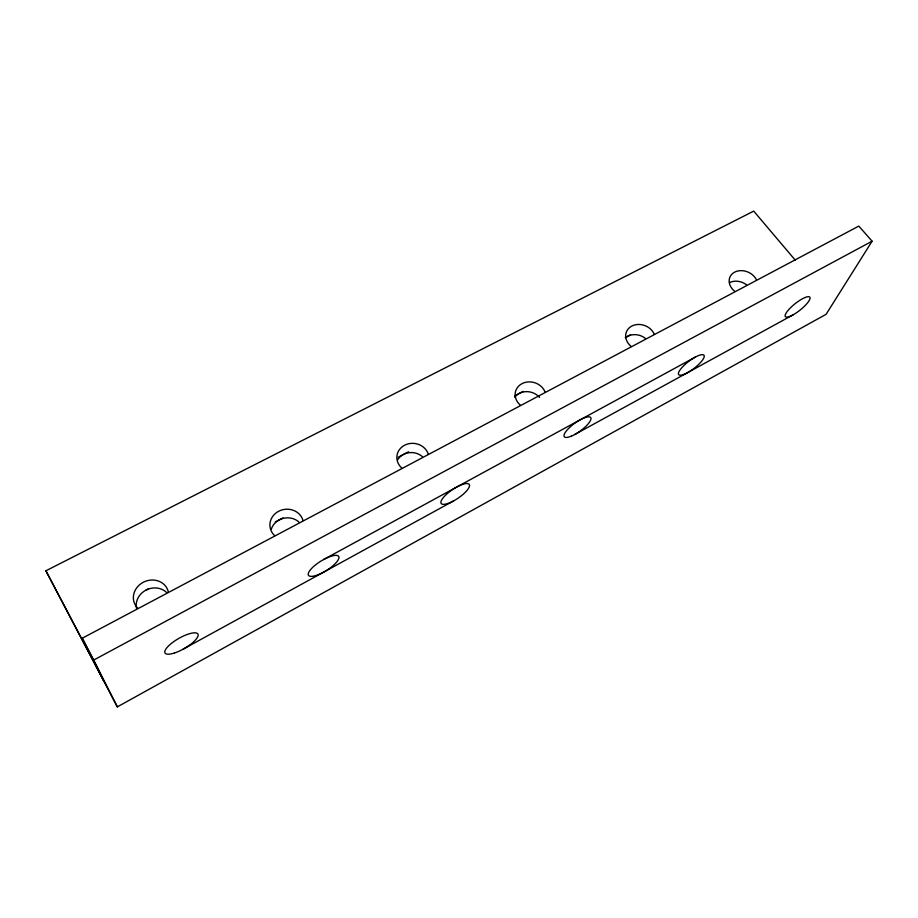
<?xml version="1.0" encoding="UTF-8"?>
<svg xmlns="http://www.w3.org/2000/svg" width="918" height="918" viewBox="0 0 918 918"><rect width="100%" height="100%" fill="white"/><g stroke="black" fill="none" stroke-linecap="round" stroke-linejoin="round"><path stroke-width="1.38" d="M45.9 570.789L103.516 680.353L82.253 638.228L858.8 226.092L872.1 241.204L826.108 314.3L117.32 706.883L45.9 570.789L753.712 211.117L795.367 260.276M183.221 649.118L453.813 500.803M574.806 434.478L792.888 314.943M323.675 559.498L695.178 357.182M117.32 706.883L93.728 660.042L872.1 241.204M145.905 590.159L148.441 588.817M275.251 521.998L283.065 517.89M398.263 457.187L408.51 451.794M514.929 395.715L523.122 391.401M625.25 337.583L630.517 334.806M82.253 638.228L93.728 660.042M136.495 608.462A17.671 15.95 -23.6 0 1 145.859 590.182A17.671 15.95 -23.6 0 1 166.606 592.5M137.723 608.175A17.935 16.157 -23 0 1 143.162 582.322A17.935 16.157 -23 0 1 168.338 591.926M271.326 529.147A16.593 15.227 -8.1 0 1 299.119 522.204M274.574 535.561A16.834 15.399 -7.6 0 1 278.556 511.315A16.834 15.399 -7.6 0 1 303.009 520.483M397.769 459.677A15.858 14.344 7.1 0 1 422.521 456.739M401.786 468.065A16.076 14.493 7.2 0 1 404.494 445.276A16.076 14.493 7.2 0 1 428.258 454.02M514.791 397.299A15.319 13.403 16 0 1 539.543 397.437M520.357 405.159A15.537 13.529 16 0 1 521.94 383.678A15.537 13.529 16 0 1 545.062 392.055M625.869 337.503A14.883 12.496 20.7 0 1 645.492 338.455M631.114 346.396A15.078 12.611 20.6 0 1 631.722 326.108A15.078 12.611 20.6 0 1 654.224 334.129M729.466 282.675A14.493 11.67 23.3 0 1 746.552 284.844M734.813 291.373A14.677 11.762 23.2 0 1 734.572 272.176A14.677 11.762 23.2 0 1 756.489 279.875M174.431 653.008A18.991 5.749 -29.9 0 0 198.104 634.499A18.991 5.749 -29.9 0 0 171.85 643.048A18.991 5.749 -29.9 0 0 174.431 653.008M315.746 575.586A17.809 5.451 -32 0 0 338.971 557.536A17.809 5.451 -32 0 0 316.067 564.467A17.809 5.451 -32 0 0 315.746 575.586M449.958 502.685A16.96 5.118 -34.1 0 0 469.408 484.693A16.96 5.118 -34.1 0 0 446.309 494.458A16.96 5.118 -34.1 0 0 449.958 502.685M571.271 436.188A16.352 4.762 -35.9 0 0 590.997 418.31A16.352 4.762 -35.9 0 0 570.158 426.962A16.352 4.762 -35.9 0 0 571.271 436.188M684.312 374.234A15.927 4.395 -37.4 0 0 704.244 356.494A15.927 4.395 -37.4 0 0 685.39 364.148A15.927 4.395 -37.4 0 0 684.312 374.234M792.716 315.035A15.64 4.051 -38.5 0 0 809.986 297.432A15.64 4.051 -38.5 0 0 790.054 308.219A15.64 4.051 -38.5 0 0 792.716 315.035"/></g></svg>
